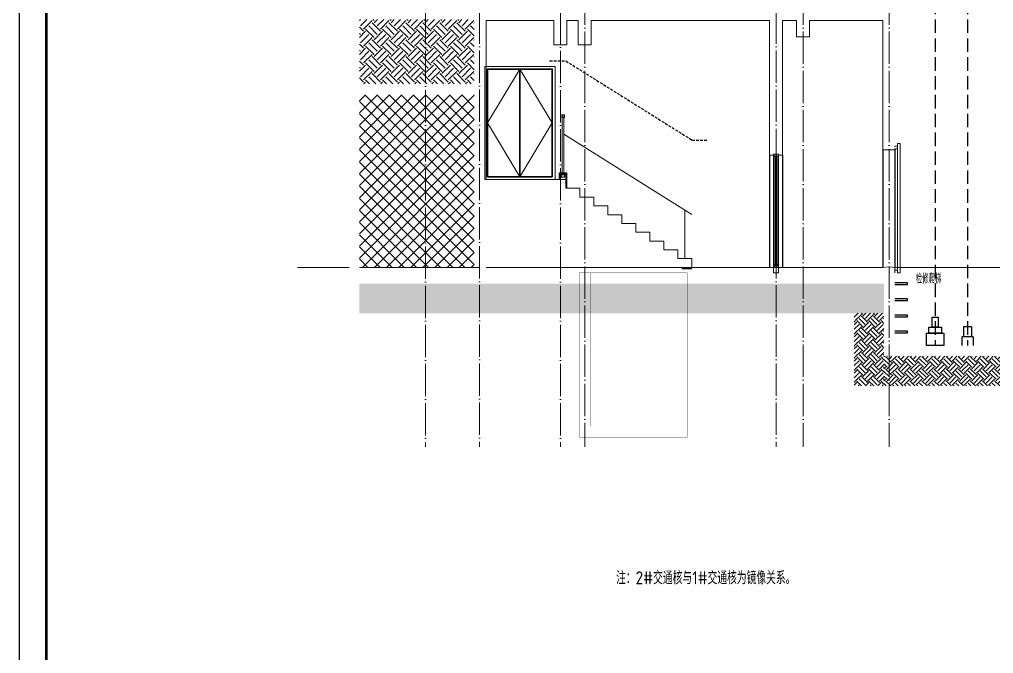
# Model space of a CAD drawing. Extents: x -518115 to 389031, y -231062 to 1628073.
# Drawn here: x 132830 to 150896, y -104344 to -92578 of the extents above; entities that cross this region are included whole.
import ezdxf

# ---------------------------------------------------------------- set-up
doc = ezdxf.new("R2010")
doc.units = 0
doc.header["$LTSCALE"] = 1000
doc.header["$MEASUREMENT"] = 0
for name, pattern in [('#P_--_20B1_001_t3$0$DASH', [0.35, 0.25, -0.1]), ('DASH', [0.35, 0.25, -0.1]), ('DOTE', [2.42, 2, -0.2, 0.02, -0.2]), ('HIDDEN', [0.375, 0.25, -0.125])]:
    doc.linetypes.add(name, pattern=pattern)
for name, color, linetype, lineweight in [('DOTE', 19, 'DOTE', 9), ('S_WINDOW', 144, 'Continuous', 15), ('STAIR', 2, 'Continuous', 18), ('WALL', 9, 'Continuous', 40), ('WINDOW', 144, 'Continuous', 15), ('内粉刷', 37, 'Continuous', 9), ('填充', 251, 'Continuous', 5), ('建筑', 30, 'Continuous', 25), ('立面-普通轮廓', 7, 'Continuous', 18), ('立面-栏杆', 105, 'Continuous', 15), ('立面-窗', 129, 'Continuous', 30), ('立面-窗开启线', 250, 'Continuous', 13), ('细细', 250, 'Continuous', 0)]:
    doc.layers.add(name, color=color, linetype=linetype, lineweight=lineweight)
for name, color, linetype in [('PUB_TEXT', 4, 'Continuous'), ('人防集水坑', 11, 'Continuous'), ('图框', 140, 'Continuous'), ('审核', 1, 'Continuous'), ('看线', 251, 'Continuous'), ('设备', 253, 'Continuous')]:
    doc.layers.add(name, color=color, linetype=linetype)
doc.layers.add('yichutu', color=7, linetype='Continuous', true_color=0xffffff, plot=False)
doc.styles.add('_TCH_DIM', font='SIMPLEX.shx', dxfattribs={"width": 0.7, "bigfont": 'GBCBIG.shx'})
doc.styles.get("Standard").update_dxf_attribs({"font": 'gbenor.shx', "bigfont": 'gbcbig.shx'})
pattern_1 = [(315, (-857601.1222, -624592.1193), (-1.767766953, -1.767766953), []), (315, (-857599.9437, -624592.1193), (-1.767766953, -1.767766953), [])]
pattern_2 = [(315, (-857601.1222, -626730.3562), (-1.767766953, -1.767766953), []), (315, (-857599.9437, -626730.3562), (-1.767766953, -1.767766953), [])]

# ---------------------------------------------------------------- blocks, each defined once
blk = doc.blocks.new('FGSDFSFSEFESFES')
at = {"layer": 'WINDOW', "ltscale": 0.8}
for p, q in [((175259, -121034), (175209, -121034)), ((175259, -121084), (175209, -121084)), ((175259, -123284), (175209, -123284)), ((175259, -123334), (175209, -123334))]:
    blk.add_line(p, q, dxfattribs=at)
blk.add_lwpolyline([(175159, -123384), (175209, -123384), (175209, -120984), (175159, -120984), (175159, -123384)], dxfattribs=at)
blk = doc.blocks.new('yct-841-594-84100-59399.9999999999-100-1000.0')
at = {"layer": 'yichutu', "color": 7, "true_color": 0xffffff}
blk.add_lwpolyline([(0, 0), (0, 59400), (84100, 59400), (84100, 0)], close=True, dxfattribs=at)
blk = doc.blocks.new('A$C47413AFC')
at = {"layer": '立面-普通轮廓'}
blk.add_lwpolyline([(1300, 0), (0, 0), (0, 2100), (1300, 2100)], close=True, dxfattribs=at)
at = {"layer": '立面-窗'}
blk.add_line((650, 50), (650, 2050), dxfattribs=at)
blk.add_lwpolyline([(1250, 50), (50, 50), (50, 2050), (1250, 2050)], close=True, dxfattribs=at)
at = {"layer": '立面-窗开启线', "ltscale": 0.5}
for points in [[(650, 2050), (50, 1050), (650, 50)], [(650, 2050), (1250, 1050), (650, 50)]]:
    blk.add_lwpolyline(points, dxfattribs=at)
blk = doc.blocks.new('A$C549D2611')
at = {"layer": '图框'}
blk.add_lwpolyline([(0, 0), (42050, 0), (42050, -29700), (0, -29700)], close=True, dxfattribs=at)
blk.add_lwpolyline([(0, 0), (42050, 0), (42050, -29700), (0, -29700)], close=True, dxfattribs=at)
at = {"layer": '图框', "const_width": 50}
blk.add_lwpolyline([(41550, -29200), (41550, -500), (1250, -500), (1250, -29200)], close=True, dxfattribs=at)

msp = doc.modelspace()

# ---------------------------------------------------------------- hatches: boundary and pattern name
at = {"layer": '填充'}
h = msp.add_hatch(dxfattribs=at)
h.set_pattern_fill('EARTH', color=250, scale=70, angle=45, style=0)
h.set_pattern_definition([(45, (-658190, -479042.68), (0, 314.308964), [222.25, -222.25]), (45, (-658248.93, -478983.74), (0, 314.308964), [222.25, -222.25]), (45, (-658307.87, -478924.8), (0, 314.308964), [222.25, -222.25]), (135, (-658307.87, -478885.52), (-314.308964, 0), [222.25, -222.25]), (135, (-658248.93, -478826.59), (-314.308964, 0), [222.25, -222.25]), (135, (-658190, -478767.66), (-314.308964, 0), [222.25, -222.25])])
edge = h.paths.add_edge_path()
edge.add_line((139136.3, -92578.4), (139136.3, -93771.7))
edge.add_line((139136.3, -93771.7), (141263.9, -93771.9))
edge.add_line((141264.3, -93775.1), (141264.3, -92581.8))
edge.add_line((141264.3, -92581.8), (139136.3, -92578.4))
h = msp.add_hatch(dxfattribs=at)
h.set_pattern_fill('ANSI37', color=196, scale=100, style=0)
h.set_pattern_definition([(45, (-1146169.55, -601929.2), (-112.253202, 112.253202), []), (135, (-1146169.55, -601929.2), (-112.253202, -112.253202), [])])
edge = h.paths.add_edge_path()
edge.add_line((139379, -93978.4), (139136.3, -93978.4))
edge.add_line((139136.3, -93978.4), (139136.3, -97178.4))
edge.add_line((139136.3, -97178.4), (141164.2, -97178.4))
edge.add_line((141263.6, -97178.2), (141263.6, -93978.2))
edge.add_line((141263.6, -93978.2), (139379, -93978.4))
h = msp.add_hatch(dxfattribs=at)
h.set_pattern_fill('EARTH', color=250, scale=50, angle=45, style=0)
h.set_pattern_definition([(45, (-14558.7, 39605.65), (0, 224.5064), [158.75, -158.75]), (45, (-14600.8, 39647.75), (0, 224.5064), [158.75, -158.75]), (45, (-14642.89, 39689.84), (0, 224.5064), [158.75, -158.75]), (135, (-14642.89, 39717.9), (-224.5064, 0), [158.75, -158.75]), (135, (-14600.8, 39760), (-224.5064, 0), [158.75, -158.75]), (135, (-14558.7, 39802.1), (-224.5064, 0), [158.75, -158.75])])
h.paths.add_polyline_path([(139136.3, -98028.3), (139136.3, -97478.1), (148863.3, -97478.1), (148863.3, -98028.3)])
h = msp.add_hatch(dxfattribs=at)
h.set_pattern_fill('EARTH', color=250, scale=50, angle=45, style=0)
h.set_pattern_definition([(45, (-14658.7, 39455.65), (0, 224.5064), [158.75, -158.75]), (45, (-14700.8, 39497.75), (0, 224.5064), [158.75, -158.75]), (45, (-14742.89, 39539.84), (0, 224.5064), [158.75, -158.75]), (135, (-14742.89, 39567.9), (-224.5064, 0), [158.75, -158.75]), (135, (-14700.8, 39610), (-224.5064, 0), [158.75, -158.75]), (135, (-14658.7, 39652.1), (-224.5064, 0), [158.75, -158.75])])
h.paths.add_polyline_path([(148313.1, -99378.4), (148863.4, -99378.4), (148863.4, -98028), (148313.1, -98028)])
h = msp.add_hatch(dxfattribs=at)
h.set_pattern_fill('EARTH', color=250, scale=50, angle=45, style=0)
h.set_pattern_definition([(45, (-14658.7, 38255.65), (0, 224.5064), [158.75, -158.75]), (45, (-14700.8, 38297.75), (0, 224.5064), [158.75, -158.75]), (45, (-14742.89, 38339.84), (0, 224.5064), [158.75, -158.75]), (135, (-14742.89, 38367.9), (-224.5064, 0), [158.75, -158.75]), (135, (-14700.8, 38410), (-224.5064, 0), [158.75, -158.75]), (135, (-14658.7, 38452.1), (-224.5064, 0), [158.75, -158.75])])
h.paths.add_polyline_path([(151163.3, -99378.3), (151163.3, -98828.4), (148863.3, -98828.1), (148863.3, -99378.3)])
at = {"layer": '细细'}
h = msp.add_hatch(dxfattribs=at)
h.set_pattern_fill('金属', color=256, style=0)
h.set_pattern_definition(pattern_1)
h.paths.add_polyline_path([(146908.3, -95123.4), (146888.3, -95123.4), (146888.3, -95109.9), (146838.3, -95109.9), (146838.3, -95123.4), (146818.3, -95123.4), (146818.3, -95078.4), (146908.3, -95078.4)])
h.paths.add_polyline_path([(146890.3, -95107.9), (146890.3, -95121.4), (146906.3, -95121.4), (146906.3, -95080.4), (146820.3, -95080.4), (146820.3, -95121.4), (146836.3, -95121.4), (146836.3, -95107.9)], flags=16)
h = msp.add_hatch(dxfattribs=at)
h.set_pattern_fill('金属', color=256, style=0)
h.set_pattern_definition(pattern_1)
h.paths.add_polyline_path([(146840.8, -95111.9), (146840.8, -95136.9), (146852.8, -95136.9), (146852.8, -95126.9), (146873.8, -95126.9), (146873.8, -95136.9), (146885.8, -95136.9), (146885.8, -95111.9)])
h.paths.add_polyline_path([(146883.8, -95113.9), (146883.8, -95134.9), (146875.8, -95134.9), (146875.8, -95124.9), (146850.8, -95124.9), (146850.8, -95134.9), (146842.8, -95134.9), (146842.8, -95113.9)], flags=16)
h = msp.add_hatch(color=256, dxfattribs=at)
edge = h.paths.add_edge_path()
edge.add_line((146867.8, -95126.9), (146867.8, -95138.9))
edge.add_arc((146863.3, -95147.2), 9.44, 61.51755, 118.48245)
edge.add_line((146858.8, -95138.9), (146858.8, -95126.9))
edge.add_arc((146863.3, -95118.6), 9.44, 241.51755, 298.48245)
h = msp.add_hatch(dxfattribs=at)
h.set_pattern_fill('金属', color=256, style=0)
h.set_pattern_definition(pattern_2)
h.paths.add_polyline_path([(146908.3, -97133.4), (146888.3, -97133.4), (146888.3, -97146.9), (146838.3, -97146.9), (146838.3, -97133.4), (146818.3, -97133.4), (146818.3, -97178.4), (146908.3, -97178.4)])
h.paths.add_polyline_path([(146890.3, -97148.9), (146890.3, -97135.4), (146906.3, -97135.4), (146906.3, -97176.4), (146820.3, -97176.4), (146820.3, -97135.4), (146836.3, -97135.4), (146836.3, -97148.9)], flags=16)
h = msp.add_hatch(dxfattribs=at)
h.set_pattern_fill('金属', color=256, style=0)
h.set_pattern_definition(pattern_2)
h.paths.add_polyline_path([(146840.8, -97144.9), (146840.8, -97119.9), (146852.8, -97119.9), (146852.8, -97129.9), (146873.8, -97129.9), (146873.8, -97119.9), (146885.8, -97119.9), (146885.8, -97144.9)])
h.paths.add_polyline_path([(146883.8, -97142.9), (146883.8, -97121.9), (146875.8, -97121.9), (146875.8, -97131.9), (146850.8, -97131.9), (146850.8, -97121.9), (146842.8, -97121.9), (146842.8, -97142.9)], flags=16)
h = msp.add_hatch(color=256, dxfattribs=at)
edge = h.paths.add_edge_path()
edge.add_line((146867.8, -97129.9), (146867.8, -97117.9))
edge.add_arc((146863.3, -97109.6), 9.44, 241.51755, 298.48245, ccw=False)
edge.add_line((146858.8, -97117.9), (146858.8, -97129.9))
edge.add_arc((146863.3, -97138.2), 9.44, 61.51755, 118.48245, ccw=False)

# ---------------------------------------------------------------- linework, layer by layer
at = {"layer": 'DOTE', "linetype": 'DOTE', "ltscale": 0.3}
for p, q in [((143313.3, -73928.4), (143313.3, -100505.4)), ((147363.3, -73928.4), (147363.3, -100505.4)), ((148963.3, -73928.4), (148963.3, -100505.4)), ((140363.3, -86628.4), (140363.3, -100505.4)), ((142863.3, -86628.4), (142863.3, -100505.4)), ((141363.3, -92428.4), (141363.3, -100505.4)), ((146863.3, -92428.4), (146863.3, -100505.4))]:
    msp.add_line(p, q, dxfattribs=at)
at = {"layer": 'DOTE', "linetype": 'DOTE'}
msp.add_line((153463.4, -97178.4), (137986.3, -97178.4), dxfattribs=at)
at = {"layer": 'S_WINDOW'}
for p, q in [((146818.3, -97133.4), (146818.3, -95123.4)), ((146840.8, -97119.9), (146840.8, -95136.9)), ((146885.8, -97119.9), (146885.8, -95136.9)), ((146908.3, -97133.4), (146908.3, -95123.4))]:
    msp.add_line(p, q, dxfattribs=at)
for points in [[(146818.3, -95078.4), (146818.3, -95123.4), (146838.3, -95123.4), (146838.3, -95109.9), (146888.3, -95109.9), (146888.3, -95123.4), (146908.3, -95123.4), (146908.3, -95078.4)], [(146820.3, -95080.4), (146820.3, -95121.4), (146836.3, -95121.4), (146836.3, -95107.9), (146890.3, -95107.9), (146890.3, -95121.4), (146906.3, -95121.4), (146906.3, -95080.4)], [(146840.8, -95111.9), (146840.8, -95136.9), (146852.8, -95136.9), (146852.8, -95126.9), (146873.8, -95126.9), (146873.8, -95136.9), (146885.8, -95136.9), (146885.8, -95111.9)], [(146842.8, -95113.9), (146842.8, -95134.9), (146850.8, -95134.9), (146850.8, -95124.9), (146875.8, -95124.9), (146875.8, -95134.9), (146883.8, -95134.9), (146883.8, -95113.9)], [(146818.3, -97178.4), (146818.3, -97133.4), (146838.3, -97133.4), (146838.3, -97146.9), (146888.3, -97146.9), (146888.3, -97133.4), (146908.3, -97133.4), (146908.3, -97178.4)], [(146818.3, -97178.4), (146908.3, -97178.4), (146908.3, -97278.4), (146818.3, -97278.4)], [(146820.3, -97176.4), (146820.3, -97135.4), (146836.3, -97135.4), (146836.3, -97148.9), (146890.3, -97148.9), (146890.3, -97135.4), (146906.3, -97135.4), (146906.3, -97176.4)], [(146840.8, -97144.9), (146840.8, -97119.9), (146852.8, -97119.9), (146852.8, -97129.9), (146873.8, -97129.9), (146873.8, -97119.9), (146885.8, -97119.9), (146885.8, -97144.9)], [(146842.8, -97142.9), (146842.8, -97121.9), (146850.8, -97121.9), (146850.8, -97131.9), (146875.8, -97131.9), (146875.8, -97121.9), (146883.8, -97121.9), (146883.8, -97142.9)]]:
    msp.add_lwpolyline(points, close=True, dxfattribs=at)
at = {"layer": 'STAIR', "linetype": 'HIDDEN', "ltscale": 0.1}
msp.add_lwpolyline([(142863.3, -95568.4), (142863.3, -95448.4), (142963.7, -95448.4), (142963.7, -95568.4)], dxfattribs=at)
at = {"layer": 'WALL'}
msp.add_line((145303.7, -97198.4), (145112.9, -97198.4), dxfattribs=at)
at = {"layer": '人防集水坑', "color": 3, "linetype": '#P_--_20B1_001_t3$0$DASH', "ltscale": 0.5, "const_width": 5}
msp.add_lwpolyline([(143363.3, -97178.4), (145063.3, -97178.4), (145063.3, -97278.4), (143363.3, -97278.4)], close=True, dxfattribs=at)
at = {"layer": '人防集水坑', "color": 41, "linetype": '#P_--_20B1_001_t3$0$DASH', "ltscale": 0.5, "const_width": 5}
msp.add_lwpolyline([(143413.3, -97278.4), (143413.3, -100128.4), (145013.3, -100128.4), (145013.4, -97278.4), (145063.4, -97278.4), (145063.4, -97278.4), (145213.4, -97278.4), (145213.3, -100328.4), (143213.3, -100328.4), (143213.3, -97278.4), (143363.3, -97278.4), (143363.3, -97278.4)], close=True, dxfattribs=at)
at = {"layer": '内粉刷'}
for p, q in [((139136.3, -97178.4), (141264.2, -97178.4)), ((141483.9, -97178.4), (145164.9, -97178.4)), ((145303.7, -97178.4), (148843.3, -97178.4))]:
    msp.add_line(p, q, dxfattribs=at)
for points in [[(141483.9, -95548.4), (141484.2, -92598.4), (142743.3, -92598.4), (142743.3, -93048.4), (142983.3, -93048.4), (142983.3, -92598.4), (143193.3, -92598.4)], [(143193.3, -92598.4), (143193.3, -93048.4), (143433.3, -93048.4), (143433.3, -92598.4)], [(143433.3, -92598.4), (146743.3, -92598.4), (146743.3, -95098.4), (146818.3, -95098.4)], [(146908.3, -95098.4), (146983.3, -95098.4), (146983.3, -92598.4), (147243.4, -92598.4)], [(147243.4, -92598.4), (147243.4, -92898.4), (147483.4, -92898.4), (147483.4, -92598.4)], [(147483.4, -92598.4), (148843.3, -92598.4)], [(148843.3, -92598.4), (148843.3, -94998.4), (149063.3, -94998.4)], [(145303.7, -97178.4), (145303.7, -97015.4), (145043.7, -97015.4), (145043.7, -96852.4), (144783.7, -96852.4), (144783.7, -96689.4), (144523.7, -96689.4), (144523.7, -96526.4), (144263.7, -96526.4), (144263.7, -96363.4), (144003.7, -96363.4), (144003.7, -96200.4), (143743.7, -96200.4), (143743.7, -96037.4), (143483.7, -96037.4), (143483.7, -95874.4), (143223.7, -95874.4), (143223.7, -95711.4), (142963.7, -95711.4), (142963.7, -95548.4), (141483.9, -95548.4)], [(148843.3, -97178.4), (148963.3, -97168.4), (149063.3, -97178.4)], [(149063.3, -97178.4), (149063.3, -97278.4)]]:
    msp.add_lwpolyline(points, dxfattribs=at)
at = {"layer": '审核', "color": 58, "linetype": 'HIDDEN', "ltscale": 0.2}
msp.add_lwpolyline([(142663.7, -93348.4), (142963.7, -93348.4), (145303.7, -94815.4), (145603.7, -94815.4)], dxfattribs=at)
at = {"layer": '建筑', "color": 2}
for points in [[(149063.3, -97493.6), (149302, -97493.6), (149302, -97463.6), (149063.3, -97463.6)], [(149063.3, -97793.6), (149302, -97793.6), (149302, -97763.6), (149063.3, -97763.6)], [(149063.3, -98093.6), (149302, -98093.6), (149302, -98063.6), (149063.3, -98063.6)], [(149063.3, -98393.6), (149302, -98393.6), (149302, -98363.6), (149063.3, -98363.6)]]:
    msp.add_lwpolyline(points, dxfattribs=at)
at = {"layer": '看线'}
for p, q in [((148843.3, -94998.4), (148843.3, -97178.4)), ((149063.3, -94978.4), (149063.3, -97178.4)), ((146743.3, -95098.4), (146743.3, -97178.4)), ((146983.3, -95098.4), (146983.3, -97178.4))]:
    msp.add_line(p, q, dxfattribs=at)
at = {"layer": '看线', "color": 32}
msp.add_lwpolyline([(142983.3, -95708.4), (142983.3, -95428.4), (142843.3, -95428.4), (142843.3, -95548.4)], dxfattribs=at)
at = {"layer": '立面-栏杆', "color": 4}
for p, q in [((142898.3, -94398.4), (142898.3, -95448.4)), ((142928.3, -95448.4), (142928.3, -94398.4)), ((145303.7, -96196.9), (142928.3, -94707.7)), ((145173.7, -97015.4), (145173.7, -96115.4))]:
    msp.add_line(p, q, dxfattribs=at)
at = {"layer": '立面-栏杆', "linetype": 'DASH', "ltscale": 0.1}
for p, q in [((142873.3, -95455.5), (142873.3, -95448.4)), ((142883.7, -95455.5), (142873.3, -95455.5)), ((142883.7, -95499.4), (142883.7, -95455.5)), ((142935.8, -95455.5), (142890.9, -95455.5)), ((142890.9, -95455.5), (142890.9, -95499.4)), ((142892.7, -95501.2), (142898.1, -95501.2)), ((142898.1, -95508.4), (142892.7, -95508.4)), ((142900.8, -95503.9), (142900.8, -95505.7)), ((142925.9, -95505.7), (142925.9, -95503.9)), ((142928.6, -95501.2), (142934, -95501.2)), ((142934, -95508.4), (142928.6, -95508.4)), ((142935.8, -95499.4), (142935.8, -95455.5)), ((142943, -95455.5), (142943, -95499.4)), ((142953.3, -95455.5), (142943, -95455.5)), ((142953.3, -95448.4), (142953.3, -95455.5))]:
    msp.add_line(p, q, dxfattribs=at)
at = {"layer": '立面-栏杆', "color": 4}
for points in [[(142888.3, -94348.4), (142938.3, -94348.4), (142938.3, -94398.4), (142888.3, -94398.4)], [(142894.3, -94354.4), (142932.3, -94354.4), (142932.3, -94392.4), (142894.3, -94392.4)]]:
    msp.add_lwpolyline(points, close=True, dxfattribs=at)
at = {"layer": '立面-栏杆', "linetype": 'DASH', "ltscale": 0.1}
msp.add_lwpolyline([(142873.3, -95448.4), (142953.3, -95448.4)], dxfattribs=at)
at = {"layer": '立面-栏杆', "linetype": 'DASH', "ltscale": 0.1, "extrusion": (0, 0, -1)}
for centre, major_axis, start_param, end_param in [((142892.7, -95499.4), (6.36, 6.36), 2.3561945, 3.9269908), ((142892.7, -95499.4), (1.27, 1.27), 2.3561945, 3.9269908), ((142898.1, -95503.9), (-1.91, 1.91), 0.7853982, 2.3561945), ((142896.2, -95503.8), (-3.53, 3.53), 2.7488936, 3.5342917), ((142928.6, -95503.9), (-1.91, 1.91), 5.4977871, 7.0685835), ((142928.6, -95505.7), (-1.91, 1.91), 3.9269908, 5.4977871), ((142934, -95499.4), (-1.27, 1.27), 2.3561945, 3.9269908), ((142934, -95499.4), (-6.36, 6.36), 2.3561945, 3.9269908)]:
    msp.add_ellipse(centre, major_axis=major_axis, ratio=1, start_param=start_param, end_param=end_param, dxfattribs=at)
at = {"layer": '细细'}
for points in [[(146852.8, -95136.9), (146852.8, -97119.9)], [(146858.8, -97117.9), (146858.8, -95126.9)], [(146867.8, -97117.9), (146867.8, -95126.9)], [(146873.8, -95136.9), (146873.8, -97119.9)]]:
    msp.add_lwpolyline(points, dxfattribs=at)
for points in [[(146867.8, -95126.9), (146867.8, -95138.9, 0.2538047), (146858.8, -95138.9), (146858.8, -95126.9, 0.2538047)], [(146867.8, -97129.9), (146867.8, -97117.9, -0.2538047), (146858.8, -97117.9), (146858.8, -97129.9, -0.2538047)]]:
    msp.add_lwpolyline(points, format="xyb", close=True, dxfattribs=at)
at = {"layer": '设备', "color": 206, "linetype": 'DASH'}
for p, q in [((149813.3, -73678.4), (149813.3, -98628.4)), ((150413.6, -73678.4), (150413.3, -98628.7))]:
    msp.add_line(p, q, dxfattribs=at)
at = {"layer": '设备', "color": 206}
for p, q in [((150340.5, -98279.8), (150340.5, -98465.5)), ((150486.1, -98279.8), (150340.5, -98279.8)), ((150486.1, -98279.8), (150486.1, -98465.5)), ((150306.2, -98465.5), (150306.2, -98628.4)), ((150520.4, -98465.5), (150306.2, -98465.5)), ((150520.4, -98465.5), (150520.4, -98628.4))]:
    msp.add_line(p, q, dxfattribs=at)
for points in [[(149871.1, -98100.5), (149871.1, -98287.2), (149755.5, -98287.2), (149755.5, -98100.5)], [(149976.2, -98397.4), (149976.2, -98628.4), (149650.4, -98628.4), (149650.4, -98397.4)], [(149928.8, -98287.2), (149928.8, -98397.4), (149697.7, -98397.4), (149697.7, -98287.2)]]:
    msp.add_lwpolyline(points, close=True, dxfattribs=at)

# ---------------------------------------------------------------- block references
at = {"rotation": 270}
msp.add_blockref('A$C549D2611', (162530.5, -70226.6), dxfattribs=at)
msp.add_blockref('A$C47413AFC', (141463.3, -95548.4))
at = {"xscale": -1}
msp.add_blockref('FGSDFSFSEFESFES', (324321.9, 26105.6), dxfattribs=at)
at = {"layer": 'yichutu', "xscale": 0.5, "yscale": 0.5, "zscale": 0.5, "rotation": 270}
msp.add_blockref('yct-841-594-84100-59399.9999999999-100-1000.0', (132830.5, -70226.6), dxfattribs=at)

# ---------------------------------------------------------------- texts
at = {"layer": 'PUB_TEXT', "style": '_TCH_DIM', "width": 0.7}
msp.add_text('检修爬梯', height=168.79, dxfattribs=at).set_placement((149454.5, -97476.1))
at = {"layer": 'PUB_TEXT', "color": 1}
msp.add_text('注：2#交通核与1#交通核为镜像关系。', height=241.135, dxfattribs=at).set_placement((143896.1, -103059.7))

doc.saveas('drawing.dxf')
